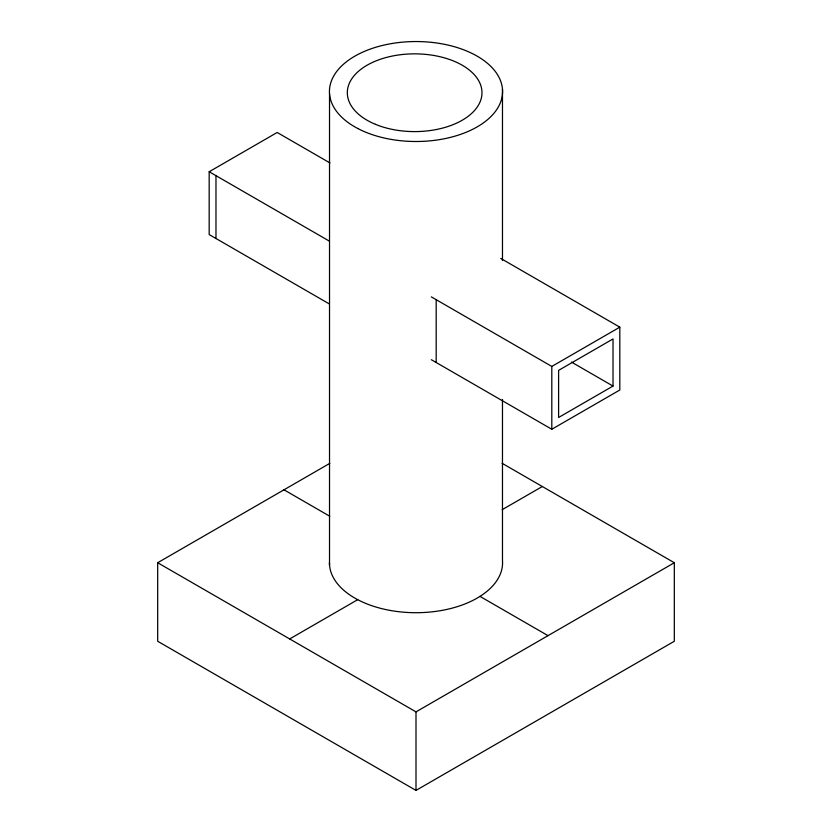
<?xml version="1.0" encoding="UTF-8"?>
<svg xmlns="http://www.w3.org/2000/svg" width="832" height="832" viewBox="0 0 832 832"><rect width="100%" height="100%" fill="white"/><g stroke="black" fill="none" stroke-linecap="round" stroke-linejoin="round"><path stroke-width="1.25" d="M329.358 303.95L209.175 234.572L209.175 171.746L277.191 132.475L329.982 162.958M502.07 463.278L674.315 562.734L674.315 641.264L416 790.4L157.685 641.264L157.685 562.734L329.857 463.33M431.319 296.878L551.803 366.434L619.819 327.163L619.819 390L551.803 429.26L431.319 359.705M613.018 386.069L558.605 417.487L558.605 370.365L613.018 338.946L613.018 386.069L571.459 362.076M502.164 509.694L542.308 486.512M289.692 638.945L357.708 599.674M157.685 562.734L416 711.87L674.315 562.734M500.76 258.43L619.819 327.163M209.175 171.746L329.358 241.124M479.991 596.388L548.007 635.648M283.993 489.809L329.701 516.204M551.803 366.434L551.803 429.26M502.476 89.201L502.476 260.541M502.476 399.443L502.476 560.404A86.57 49.982 0 0 1 417.986 612.695A86.57 49.982 0 0 1 329.43 562.692M436.186 299.686L436.186 362.513M416 711.87L416 790.4M329.524 93.85L329.524 565.053M215.977 175.666L215.977 238.493M375.45 124.332A67.33 38.875 0 0 0 481.655 96.512A67.33 38.875 0 0 0 386.828 57.325A67.33 38.875 0 0 0 375.45 124.332M357.708 128.471A86.57 49.982 0 0 0 500.573 102.201A86.57 49.982 0 0 0 389.73 43.898A86.57 49.982 0 0 0 357.708 128.471"/></g></svg>
